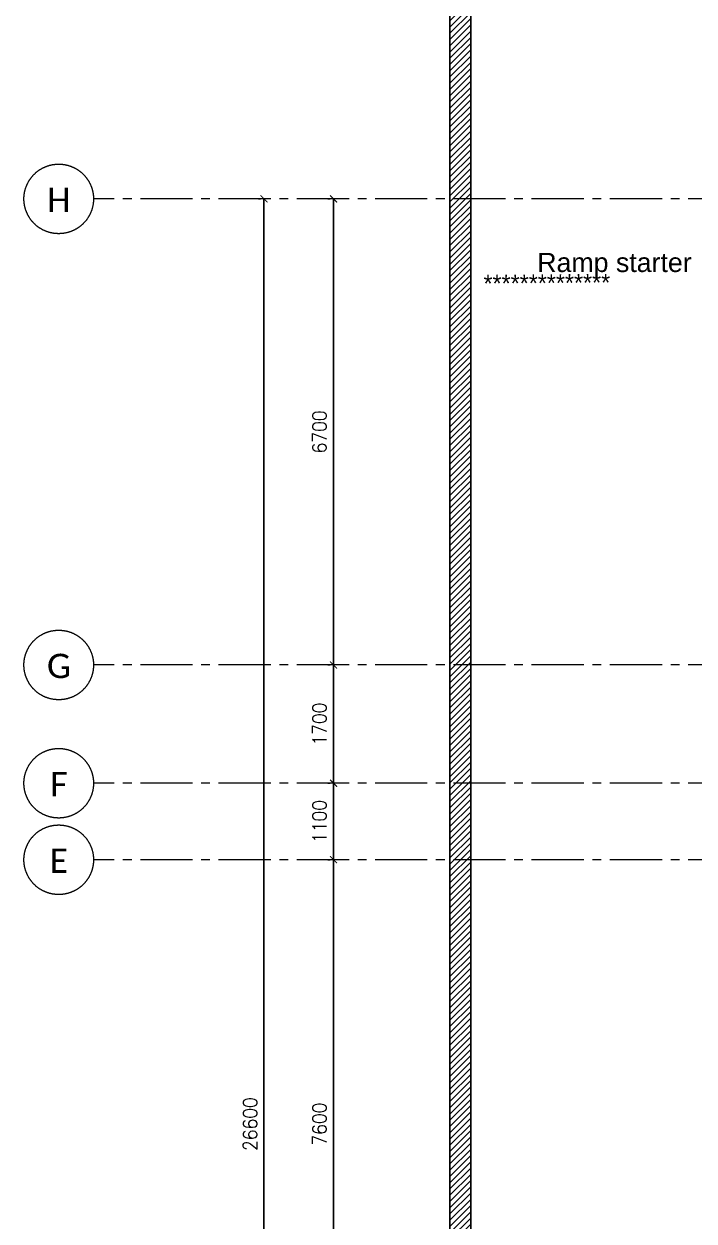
# Model space of a CAD drawing. Header units: millimetres. Extents: x -967280 to 3852, y 2833 to 1955156.
# Drawn here: x -753053 to -743419, y 399144 to 416352 of the extents above; entities that cross this region are included whole.
import ezdxf
from ezdxf.enums import TextEntityAlignment as Align

# ---------------------------------------------------------------- set-up
doc = ezdxf.new("R2010")
doc.units = ezdxf.units.MM
doc.header["$LTSCALE"] = 1000
doc.header["$PDMODE"] = 35
doc.header["$PDSIZE"] = 25
doc.linetypes.add('Columns_Structural070816$0$CENTER2', pattern=[1.125, 0.75, -0.125, 0.125, -0.125])
doc.linetypes.add('HRZN_Line-Ptrn-Sold', pattern=[9144001.0, 9144000.0, -1])
for name, color, linetype in [('_N-DIM 3', 7, 'Continuous'), ('ARCH', 8, 'Continuous'), ('R.C. footing', 4, 'Continuous'), ('S - BATH Hach', 1, 'Continuous'), ('text', 3, 'Continuous')]:
    doc.layers.add(name, color=color, linetype=linetype)
for name, color, linetype, lineweight in [('A-AX-ATT-100', 7, 'HRZN_Line-Ptrn-Sold', 18), ('S - column', 6, 'Continuous', 60), ('ST-000-AXIS', 9, 'Columns_Structural070816$0$CENTER2', 9), ('ST-203-SLAB-TXT', 7, 'Continuous', 30)]:
    doc.layers.add(name, color=color, linetype=linetype, lineweight=lineweight)
doc.styles.add('ARAB', font='xarb.shx', dxfattribs={"width": 0.7, "height": 250})
doc.styles.add('Calibri_2', font='calibri.ttf', dxfattribs={"height": 300})
doc.styles.add('TUNELNO', font='romans.shx', dxfattribs={"width": 0.9})
doc.styles.add('XREF-ST-FRAMING 1ST FLOOR$0$STRECTURAL', font='arial.ttf')
doc.dimstyles.new('Copy(2) of DSEC', dxfattribs={"dimtxt": 200, "dimasz": 100, "dimexe": 50, "dimexo": 80, "dimgap": 100, "dimtad": 1, "dimdec": 0, "dimrnd": 5, "dimzin": 0, "dimdsep": 46, "dimtxsty": 'TUNELNO', "dimblk": 'ARCHTICK', "dimcen": 0.09, "dimclrd": 1, "dimclre": 1, "dimclrt": 3, "dimadec": 0, "dimazin": 0, "dimtfac": 0.78125, "dimtdec": 0, "dimtix": 1, "dimtmove": 2, "dimatfit": 3, "dimldrblk": 'ARCHTICK', "dimfxl": 1, "dimtolj": 1, "dimtzin": 0, "dimarcsym": 0})

# ---------------------------------------------------------------- blocks, each defined once
blk = doc.blocks.new('A$C46269fcd new')
at = {"layer": 'S - BATH Hach', "ltscale": 30, "transparency": 33554483}
h = blk.add_hatch(dxfattribs=at)
h.set_pattern_fill('ANSI31', color=1, scale=20)
h.set_pattern_definition([(45, (643184.17, -484711.8), (-44.9012806, 44.9012806), [])])
h.paths.add_polyline_path([(47835, 35800), (47835, -9200), (-6100, -9200), (-6100, 35800), (-5800, 35800), (-5800, -8900), (47535, -8900), (47535, 35800)])
at = {"layer": 'R.C. footing', "color": 4, "ltscale": 30}
blk.add_lwpolyline([(47835, 35800), (47835, -9200), (-6100, -9200), (-6100, 35800), (-5800, 35800), (-5800, -8900), (47535, -8900), (47535, 35800)], close=True, dxfattribs=at)
blk = doc.blocks.new('A$Cff78b8bf')
at = {"layer": 'ST-203-SLAB-TXT', "style": 'XREF-ST-FRAMING 1ST FLOOR$0$STRECTURAL'}
blk.add_text('Ramp starter', height=275, dxfattribs=at).set_placement((2365, -10114, 38), align=Align.MIDDLE_CENTER)
at = {"layer": 'text', "ltscale": 30, "style": 'ARAB'}
blk.add_text('**************', height=250, rotation=0.4625, dxfattribs=at).set_placement((484, -10542))
blk = doc.blocks.new('Grid - HRZN_G-Datm-Grid-Head-1554275-FIRST FLOOR FFL_1_')
at = {"layer": 'A-AX-ATT-100'}
blk.add_circle((0, 0), 5, dxfattribs=at)
blk = doc.blocks.new('_ArchTick')
at = {"color": 0, "linetype": 'ByBlock', "const_width": 0.15}
blk.add_lwpolyline([(-0.5, -0.5), (0.5, 0.5)], dxfattribs=at)
blk = doc.blocks.new('*D1505')
at = {"layer": '_N-DIM 3', "color": 1, "linetype": 'Continuous', "lineweight": -2, "ltscale": 30, "transparency": 16777216}
for p, q in [((509045, 737040), (509075, 737040)), ((509125, 737040), (509125, 730340)), ((509045, 730340), (509075, 730340))]:
    blk.add_line(p, q, dxfattribs=at)
at = {"layer": 'Defpoints', "color": 0, "linetype": 'Continuous', "ltscale": 30, "transparency": 16777216}
for p in [(509125, 737040), (509125, 730340), (509125, 730340)]:
    blk.add_point(p, dxfattribs=at)
at = {"layer": '_N-DIM 3', "color": 1, "linetype": 'Continuous', "lineweight": -2, "ltscale": 30, "transparency": 16777216, "xscale": 100, "yscale": 100, "zscale": 100}
for p, rotation in [((509125, 737040), 90), ((509125, 730340), 270)]:
    blk.add_blockref('_ArchTick', p, dxfattribs=dict(at, rotation=rotation))
at = {"layer": '_N-DIM 3', "color": 3, "linetype": 'Continuous', "ltscale": 30, "transparency": 16777216, "insert": (508925, 733690), "char_height": 200, "attachment_point": 5, "rotation": 90, "style": 'TUNELNO'}
blk.add_mtext('\\A1;6700', dxfattribs=at)
blk = doc.blocks.new('*D1506')
at = {"layer": '_N-DIM 3', "color": 1, "linetype": 'Continuous', "lineweight": -2, "ltscale": 30, "transparency": 16777216}
for p, q in [((509045, 730340), (509075, 730340)), ((509125, 730340), (509125, 728640)), ((509045, 728640), (509075, 728640))]:
    blk.add_line(p, q, dxfattribs=at)
at = {"layer": 'Defpoints', "color": 0, "linetype": 'Continuous', "ltscale": 30, "transparency": 16777216}
for p in [(509125, 730340), (509125, 728640), (509125, 728640)]:
    blk.add_point(p, dxfattribs=at)
at = {"layer": '_N-DIM 3', "color": 1, "linetype": 'Continuous', "lineweight": -2, "ltscale": 30, "transparency": 16777216, "xscale": 100, "yscale": 100, "zscale": 100}
for p, rotation in [((509125, 730340), 90), ((509125, 728640), 270)]:
    blk.add_blockref('_ArchTick', p, dxfattribs=dict(at, rotation=rotation))
at = {"layer": '_N-DIM 3', "color": 3, "linetype": 'Continuous', "ltscale": 30, "transparency": 16777216, "insert": (508925, 729490), "char_height": 200, "attachment_point": 5, "rotation": 90, "style": 'TUNELNO'}
blk.add_mtext('\\A1;1700', dxfattribs=at)
blk = doc.blocks.new('*D1507')
at = {"layer": '_N-DIM 3', "color": 1, "linetype": 'Continuous', "lineweight": -2, "ltscale": 30, "transparency": 16777216}
for p, q in [((509045, 728640), (509075, 728640)), ((509125, 728640), (509125, 727540)), ((509045, 727540), (509075, 727540))]:
    blk.add_line(p, q, dxfattribs=at)
at = {"layer": 'Defpoints', "color": 0, "linetype": 'Continuous', "ltscale": 30, "transparency": 16777216}
for p in [(509125, 728640), (509125, 727540), (509125, 727540)]:
    blk.add_point(p, dxfattribs=at)
at = {"layer": '_N-DIM 3', "color": 1, "linetype": 'Continuous', "lineweight": -2, "ltscale": 30, "transparency": 16777216, "xscale": 100, "yscale": 100, "zscale": 100}
for p, rotation in [((509125, 728640), 90), ((509125, 727540), 270)]:
    blk.add_blockref('_ArchTick', p, dxfattribs=dict(at, rotation=rotation))
at = {"layer": '_N-DIM 3', "color": 3, "linetype": 'Continuous', "ltscale": 30, "transparency": 16777216, "insert": (508925, 728090), "char_height": 200, "attachment_point": 5, "rotation": 90, "style": 'TUNELNO'}
blk.add_mtext('\\A1;1100', dxfattribs=at)
blk = doc.blocks.new('*D1508')
at = {"layer": '_N-DIM 3', "color": 1, "linetype": 'Continuous', "lineweight": -2, "ltscale": 30, "transparency": 16777216}
for p, q in [((509045, 727540), (509075, 727540)), ((509125, 727540), (509125, 719940)), ((509045, 719940), (509075, 719940))]:
    blk.add_line(p, q, dxfattribs=at)
at = {"layer": 'Defpoints', "color": 0, "linetype": 'Continuous', "ltscale": 30, "transparency": 16777216}
for p in [(509125, 727540), (509125, 719940), (509125, 719940)]:
    blk.add_point(p, dxfattribs=at)
at = {"layer": '_N-DIM 3', "color": 1, "linetype": 'Continuous', "lineweight": -2, "ltscale": 30, "transparency": 16777216, "xscale": 100, "yscale": 100, "zscale": 100}
for p, rotation in [((509125, 727540), 90), ((509125, 719940), 270)]:
    blk.add_blockref('_ArchTick', p, dxfattribs=dict(at, rotation=rotation))
at = {"layer": '_N-DIM 3', "color": 3, "linetype": 'Continuous', "ltscale": 30, "transparency": 16777216, "insert": (508925, 723740), "char_height": 200, "attachment_point": 5, "rotation": 90, "style": 'TUNELNO'}
blk.add_mtext('\\A1;7600', dxfattribs=at)
blk = doc.blocks.new('*D1512')
at = {"layer": '_N-DIM 3', "color": 1, "linetype": 'Continuous', "lineweight": -2, "ltscale": 30, "transparency": 16777216}
for p, q in [((508045, 737040), (508075, 737040)), ((508125, 737040), (508125, 710440)), ((508045, 710440), (508075, 710440))]:
    blk.add_line(p, q, dxfattribs=at)
at = {"layer": 'Defpoints', "color": 0, "linetype": 'Continuous', "ltscale": 30, "transparency": 16777216}
for p in [(508125, 737040), (508125, 710440), (508125, 710440)]:
    blk.add_point(p, dxfattribs=at)
at = {"layer": '_N-DIM 3', "color": 1, "linetype": 'Continuous', "lineweight": -2, "ltscale": 30, "transparency": 16777216, "xscale": 100, "yscale": 100, "zscale": 100}
for p, rotation in [((508125, 737040), 90), ((508125, 710440), 270)]:
    blk.add_blockref('_ArchTick', p, dxfattribs=dict(at, rotation=rotation))
at = {"layer": '_N-DIM 3', "color": 3, "linetype": 'Continuous', "ltscale": 30, "transparency": 16777216, "insert": (507925, 723740), "char_height": 200, "attachment_point": 5, "rotation": 90, "style": 'TUNELNO'}
blk.add_mtext('\\A1;26600', dxfattribs=at)
blk = doc.blocks.new('AXES-00')
at = {"layer": 'ST-000-AXIS'}
for p, q in [((575723.2, 737039.7), (505674.3, 737039.7)), ((575723.2, 730339.7), (505674.3, 730339.7)), ((575723.2, 728639.7), (505674.3, 728639.7)), ((575723.2, 727539.7), (505674.3, 727539.7))]:
    blk.add_line(p, q, dxfattribs=at)
at = {"layer": 'A-AX-ATT-100', "xscale": 100.0000000000001, "yscale": 100.0000000000001, "zscale": 100.0000000000001, "rotation": 90}
for p in [(505174.3, 737039.7), (505174.3, 730339.7), (505174.3, 728639.7), (505174.3, 727539.7)]:
    blk.add_blockref('Grid - HRZN_G-Datm-Grid-Head-1554275-FIRST FLOOR FFL_1_', p, dxfattribs=at)
at = {"layer": 'A-AX-ATT-100', "linetype": 'Continuous', "lineweight": 13, "char_height": 350, "attachment_point": 1, "style": 'Calibri_2'}
for s, insert, width in [('H', (505005.2, 737201), 416.877), ('G', (505005.2, 730501), 416.877), ('F', (505051.7, 728801), 304.641), ('E', (505041.7, 727701), 328.692)]:
    blk.add_mtext(s, dxfattribs=dict(at, insert=insert, width=width))
at = {"layer": '_N-DIM 3', "color": 3, "linetype": 'Continuous', "ltscale": 30}
for base, p1, p2, picture, middle in [((508125, 710439.7), (508125, 737039.7), (508125, 710439.7), '*D1512', (507925, 723739.7)), ((509125, 730339.7), (509125, 737039.7), (509125, 730339.7), '*D1505', (508925, 733689.7)), ((509125, 728639.7), (509125, 730339.7), (509125, 728639.7), '*D1506', (508925, 729489.7)), ((509125, 727539.7), (509125, 728639.7), (509125, 727539.7), '*D1507', (508925, 728089.7)), ((509125, 719939.7), (509125, 727539.7), (509125, 719939.7), '*D1508', (508925, 723739.7))]:
    dim = blk.add_linear_dim(base=base, p1=p1, p2=p2, angle=90, dimstyle='Copy(2) of DSEC', dxfattribs=at)
    dim.commit()
    dim.dimension.update_dxf_attribs({"geometry": picture, "text_midpoint": middle})

msp = doc.modelspace()

# ---------------------------------------------------------------- block references
at = {"layer": '_N-DIM 3', "color": 6, "linetype": 'Continuous', "ltscale": 30}
msp.add_blockref('AXES-00', (-1257727.6, -323202.4), dxfattribs=at)
at = {"layer": 'ARCH', "lineweight": 106, "ltscale": 30}
msp.add_blockref('A$Cff78b8bf', (-746928.7, 423037.4), dxfattribs=at)
at = {"layer": 'S - column', "color": 7, "true_color": 0xffffff}
msp.add_blockref('A$C46269fcd new', (-740828.7, 387237.4), dxfattribs=at)

doc.saveas('drawing.dxf')
